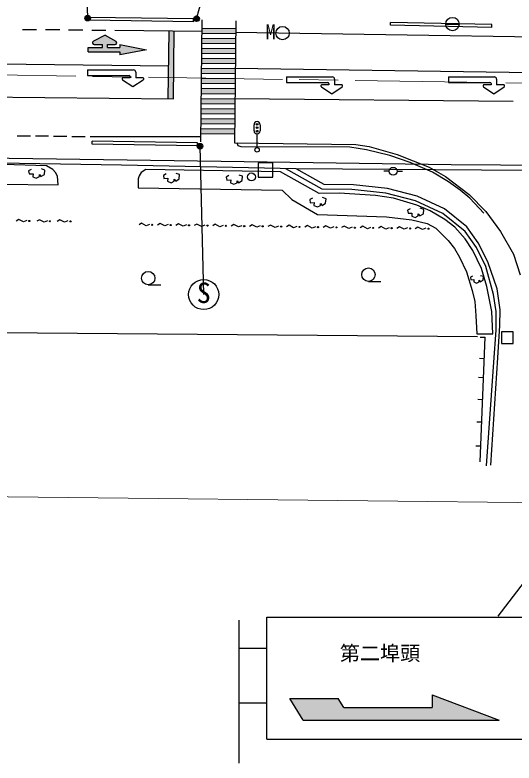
# Model space of a CAD drawing. Units: millimetres at full size, sheet at 1:1000; details may follow other scales. Extents: x 40000 to 680000, y 20000 to 380000.
# Drawn here: x 207134 to 251821, y 238270 to 305261 of the extents above; entities that cross this region are included whole.
import ezdxf
from ezdxf.enums import TextEntityAlignment as Align

# ---------------------------------------------------------------- set-up
doc = ezdxf.new("R2010")
doc.units = ezdxf.units.MM
doc.header["$LTSCALE"] = 1000
doc.linetypes.add('CHAIN', pattern=[18.5, 12, -1.5, 3.5, -1.5])
for name, color, linetype, lineweight in [('M-BGD', 7, 'Continuous', 25), ('M-BGD-EXST', 7, 'Continuous', 25), ('M-BMK', 2, 'CHAIN', 13), ('M-BMK-ROW', 30, 'Continuous', 25), ('M-STR-HTXT', 7, 'Continuous', 13), ('M-STR-STRC', 7, 'Continuous', 25)]:
    doc.layers.add(name, color=color, linetype=linetype, lineweight=lineweight)
doc.styles.add('ＭＳ ゴシック', font='')
doc.styles.get('ＭＳ ゴシック').set_extended_font_data('MS Gothic')

msp = doc.modelspace()

# ---------------------------------------------------------------- hatches: boundary and pattern name
at = {"layer": 'M-BGD-EXST'}
for points in [[(213432, 304861, 1), (213871, 305100, 0.41421), (213532, 305200, 0.41421)], [(223177, 304802, 1), (223617, 305042, 0.41421), (223277, 305142, 0.41421)], [(223479, 293391, 1), (223918, 293630, 0.41421), (223579, 293730, 0.41421)]]:
    msp.add_hatch(color=256, dxfattribs=at).paths.add_polyline_path(points)
at = {"layer": 'M-STR-STRC'}
for points in [[(221385, 303803), (220935, 303808), (220888, 299651), (221338, 299644)], [(226896, 304061), (223850, 304092), (223845, 303642), (226891, 303611)], [(214964, 302623), (214964, 302348), (213699, 302348), (213699, 301951), (216510, 301951), (216510, 301676), (218908, 302149), (216510, 302623), (216510, 302348), (215431, 302348), (215431, 302623), (216101, 302623, 0.77336), (216174, 302904), (215198, 303448), (214152, 302906, 0.78564), (214221, 302623)], [(226887, 303161), (223840, 303192), (223836, 302742), (226882, 302711)], [(226877, 302261), (223831, 302292), (223827, 301842), (226873, 301811)], [(226868, 301361), (223822, 301392), (223817, 300942), (226864, 300911)], [(226859, 300461), (223813, 300492), (223808, 300042), (226854, 300011)], [(221338, 299644), (220888, 299651), (220866, 297753), (221316, 297748)], [(226850, 299561), (223804, 299592), (223799, 299142), (226845, 299111)], [(226841, 298661), (223794, 298692), (223790, 298242), (226836, 298211)], [(226831, 297761), (223785, 297792), (223780, 297342), (226827, 297311)], [(226822, 296861), (223776, 296892), (223771, 296442), (226818, 296411)], [(226813, 295961), (223767, 295992), (223762, 295542), (226808, 295511)], [(226804, 295061), (223757, 295092), (223753, 294642), (226799, 294611)], [(232952, 242114), (250499, 242114), (244499, 244364), (244499, 243239), (236571, 243239), (236065, 244056), (231749, 244056)]]:
    msp.add_hatch(color=256, dxfattribs=at).paths.add_polyline_path(points)
h = msp.add_hatch(color=256, dxfattribs=at)
edge = h.paths.add_edge_path()
edge.add_line((217449, 299743), (217449, 299643))
h = msp.add_hatch(color=256, dxfattribs=at)
edge = h.paths.add_edge_path()
edge.add_line((235251, 299112), (235251, 299012))
h = msp.add_hatch(color=256, dxfattribs=at)
edge = h.paths.add_edge_path()
edge.add_line((249763, 299112), (249763, 299012))

# ---------------------------------------------------------------- linework, layer by layer
at = {"layer": 'M-BGD'}
for p, q in [((213816, 304798), (213820, 305048)), ((223131, 304905), (213820, 305048)), ((223127, 304655), (223131, 304905)), ((223127, 304655), (213816, 304798)), ((240750, 304345), (240755, 304595)), ((249820, 304152), (240750, 304345)), ((249825, 304402), (240755, 304595)), ((245708, 304448), (246908, 304448)), ((249820, 304152), (249825, 304402)), ((214052, 293698), (214056, 293948)), ((223486, 293554), (214052, 293698)), ((223490, 293804), (214056, 293948)), ((223486, 293554), (223490, 293804)), ((240649, 291264), (240172, 291264)), ((241349, 291264), (241826, 291264)), ((198341, 290203), (210995, 290055)), ((238782, 281407), (239905, 281407)), ((219065, 281099), (220187, 281099)), ((248797, 265255), (249248, 276401)), ((248798, 276419), (249248, 276401)), ((248721, 274518), (249171, 274500)), ((248653, 272827), (249103, 272809)), ((248573, 270846), (249022, 270828)), ((248491, 268830), (248941, 268811)), ((248404, 266688), (248854, 266670))]:
    msp.add_line(p, q, dxfattribs=at)
for points in [[(68053, 294326), (84840, 294102), (101357, 293906), (119291, 293654), (147360, 293260), (169315, 292952), (198156, 292547), (225584, 292162), (246206, 291873), (268271, 291722), (277938, 291602)], [(277938, 291155), (232328, 291467), (216674, 291809), (191097, 292230), (158739, 292747), (124330, 293160), (102886, 293418), (77271, 293725), (68052, 293928)], [(249130, 287509), (247860, 288861), (246992, 289557), (245960, 290326), (244516, 291181), (242516, 292063), (240700, 292675), (238600, 293187), (237126, 293415), (227388, 293458), (227129, 293535), (227017, 293805)], [(210995, 290055), (210946, 290837), (210767, 291147), (210518, 291437), (209972, 291761), (198372, 292110)], [(208596, 291435), (208358, 291299), (208401, 291028), (208757, 291037), (208731, 290774), (209045, 290647), (209325, 290791), (209325, 290969), (209461, 290782), (209774, 290986), (209808, 291376), (209503, 291477)], [(249367, 264900), (250005, 274164), (250233, 277023), (250214, 278705), (249972, 280217), (249307, 282736), (248449, 284441), (247451, 285855), (245454, 287491), (243005, 288613), (240349, 289300), (237288, 289629), (234652, 289660), (231382, 291488)], [(249744, 264931), (250360, 274570), (250559, 277460), (250586, 278870), (250313, 280745), (249463, 283157), (248605, 284862), (247607, 286276), (245610, 287912), (243161, 289034), (240505, 289721), (237444, 290049), (234808, 290081), (232328, 291467)], [(220667, 291031), (220430, 290895), (220472, 290624), (220829, 290633), (220803, 290370), (221117, 290243), (221397, 290387), (221397, 290565), (221532, 290378), (221846, 290582), (221880, 290972), (221575, 291073)], [(226291, 290884), (226053, 290748), (226096, 290477), (226452, 290486), (226426, 290223), (226740, 290096), (227020, 290240), (227020, 290418), (227155, 290231), (227469, 290435), (227503, 290825), (227198, 290926)], [(233775, 288857), (233537, 288722), (233580, 288451), (233936, 288459), (233910, 288196), (234224, 288069), (234504, 288213), (234504, 288391), (234640, 288205), (234953, 288408), (234987, 288798), (234682, 288900)], [(242523, 287911), (242285, 287775), (242328, 287504), (242684, 287513), (242658, 287250), (242972, 287123), (243252, 287267), (243252, 287445), (243387, 287258), (243701, 287462), (243735, 287851), (243430, 287953)], [(208194, 286845), (207898, 286724), (207480, 286943), (207245, 286799)], [(210034, 286830), (209738, 286709), (209320, 286929), (209085, 286785)], [(211874, 286816), (211578, 286695), (211160, 286914), (210925, 286770)], [(219191, 286508), (218894, 286389), (218478, 286611), (218242, 286469)], [(220840, 286485), (220543, 286366), (220127, 286588), (219891, 286445)], [(222490, 286462), (222192, 286343), (221776, 286565), (221541, 286422)], [(224139, 286439), (223842, 286319), (223426, 286541), (223190, 286399)], [(225789, 286416), (225491, 286296), (225075, 286518), (224839, 286376)], [(227438, 286392), (227141, 286273), (226725, 286495), (226489, 286353)], [(229087, 286369), (228790, 286250), (228374, 286472), (228138, 286330)], [(230737, 286346), (230440, 286227), (230024, 286449), (229788, 286306)], [(232386, 286323), (232089, 286204), (231673, 286425), (231437, 286283)], [(234036, 286300), (233738, 286180), (233322, 286402), (233087, 286260)], [(235685, 286276), (235388, 286157), (234972, 286379), (234736, 286237)], [(237335, 286253), (237037, 286134), (236621, 286356), (236386, 286214)], [(238984, 286230), (238687, 286111), (238271, 286333), (238035, 286191)], [(240633, 286207), (240336, 286088), (239920, 286310), (239684, 286167)], [(242283, 286184), (241986, 286064), (241570, 286286), (241334, 286144)], [(243932, 286161), (243635, 286041), (243219, 286263), (242983, 286121)], [(248105, 281879), (247915, 281770), (247949, 281553), (248234, 281560), (248213, 281350), (248464, 281248), (248688, 281364), (248688, 281506), (248797, 281357), (249048, 281519), (249075, 281831), (248831, 281913)]]:
    msp.add_lwpolyline(points, dxfattribs=at)
for points in [[(249910, 276697), (249841, 278705), (249375, 280944), (248902, 282544), (248130, 284180), (247436, 285206), (246510, 286254), (245622, 286947), (244307, 287717), (243104, 288216), (241021, 288846), (239402, 289095), (236170, 289289), (234375, 289280), (230922, 291208), (218841, 291413), (218439, 291168), (218244, 290848), (218175, 290578), (218156, 289769), (231047, 289576), (231913, 288728), (234228, 287407), (240412, 287184), (242662, 286910), (244036, 286572), (244821, 286169), (245926, 285075), (246482, 284334), (246951, 283561), (247563, 282250), (248077, 280600), (248306, 279609), (248415, 278353), (248479, 276717)], [(228911, 290732), (230211, 290732), (230211, 292032), (228911, 292032)]]:
    msp.add_lwpolyline(points, close=True, dxfattribs=at)
for centre, radius in [((246308, 304448), 600), ((240999, 291264), 350), ((228311, 290759), 350), ((208425, 286805), 50), ((210265, 286790), 50), ((212105, 286776), 50), ((219422, 286467), 50), ((221071, 286444), 50), ((222720, 286421), 50), ((224370, 286397), 50), ((226019, 286374), 50), ((227669, 286351), 50), ((229318, 286328), 50), ((230968, 286305), 50), ((232617, 286282), 50), ((234266, 286258), 50), ((235916, 286235), 50), ((237565, 286212), 50), ((239215, 286189), 50), ((240864, 286166), 50), ((242514, 286142), 50), ((244163, 286119), 50), ((219065, 281699), 600), ((238782, 282007), 600)]:
    msp.add_circle(centre, radius, dxfattribs=at)
at = {"layer": 'M-BGD-EXST'}
for p, q in [((213652, 304980), (213063, 322269)), ((223397, 304922), (225753, 313293)), ((223699, 293511), (224017, 280220)), ((251745, 276892), (250695, 276892)), ((250695, 276892), (250695, 275842)), ((251745, 275842), (251745, 276892)), ((250695, 275842), (251745, 275842))]:
    msp.add_line(p, q, dxfattribs=at)
for centre, radius in [((213652, 304980), 250), ((223397, 304922), 250), ((231097, 303638), 600), ((223699, 293511), 250), ((224036, 280223), 1350)]:
    msp.add_circle(centre, radius, dxfattribs=at)
at = {"layer": 'M-BMK'}
msp.add_lwpolyline([(568737, 294155), (544257, 294390), (495063, 295323), (483572, 295573), (468585, 295828), (452413, 296078), (436401, 296383), (426714, 296442), (413750, 296699), (393545, 297054), (368354, 297404), (340900, 297911), (310293, 298336), (268083, 298910), (191326, 300116), (168194, 300288), (123704, 300834), (68053, 301392)], dxfattribs=at)
at = {"layer": 'M-BMK-ROW'}
msp.add_line((248559, 276425), (112163, 277619), dxfattribs=at)
at = {"layer": 'M-STR-HTXT'}
msp.add_lwpolyline([(68099, 263021), (140283, 262766), (193109, 262249), (278969, 261313)], dxfattribs=at)
at = {"layer": 'M-STR-STRC'}
for p, q in [((223857, 304813), (223745, 293893)), ((226903, 304728), (226791, 293808)), ((209068, 303942), (207799, 303942)), ((211138, 303922), (209869, 303922)), ((213208, 303903), (211939, 303903)), ((215278, 303883), (214009, 303883)), ((223846, 303775), (216079, 303864)), ((220866, 297754), (220935, 303808)), ((221316, 297748), (221385, 303803)), ((223845, 303642), (226891, 303611)), ((223850, 304092), (226896, 304061)), ((215198, 303448), (214152, 302906)), ((215198, 303448), (216174, 302904)), ((223840, 303192), (226887, 303161)), ((213699, 302348), (214964, 302348)), ((213699, 301951), (213699, 302348)), ((214221, 302623), (214964, 302623)), ((214964, 302348), (214964, 302623)), ((215431, 302348), (215431, 302623)), ((215431, 302623), (216101, 302623)), ((215431, 302348), (216510, 302348)), ((216510, 302623), (216510, 302348)), ((216510, 302623), (218908, 302149)), ((218908, 302149), (216510, 301676)), ((223831, 302292), (226877, 302261)), ((223836, 302742), (226882, 302711)), ((213699, 301951), (216510, 301951)), ((216510, 301951), (216510, 301676)), ((223827, 301842), (226873, 301811)), ((193697, 301020), (220900, 300709)), ((223817, 300942), (226864, 300911)), ((223822, 301392), (226868, 301361)), ((213643, 300343), (217749, 300343)), ((213643, 300343), (213643, 299843)), ((217949, 300144), (217949, 299643)), ((223813, 300492), (226859, 300461)), ((226859, 300497), (270288, 299853)), ((213643, 299843), (217349, 299843)), ((216773, 299460), (217699, 298843)), ((217449, 299643), (216829, 299643)), ((217449, 299743), (217449, 299643)), ((217699, 298843), (218624, 299460)), ((218568, 299643), (217949, 299643)), ((223804, 299592), (226850, 299561)), ((223808, 300042), (226854, 300011)), ((231445, 299712), (235551, 299712)), ((231445, 299712), (231445, 299212)), ((235751, 299513), (235751, 299012)), ((245957, 299712), (250063, 299712)), ((245957, 299712), (245957, 299212)), ((250263, 299513), (250263, 299012)), ((223799, 299142), (226845, 299111)), ((231445, 299212), (235151, 299212)), ((234576, 298829), (235501, 298212)), ((235251, 299012), (234631, 299012)), ((235251, 299112), (235251, 299012)), ((235501, 298212), (236426, 298829)), ((236371, 299012), (235751, 299012)), ((245957, 299212), (249663, 299212)), ((249088, 298829), (250013, 298212)), ((249763, 299012), (249144, 299012)), ((249763, 299112), (249763, 299012)), ((250013, 298212), (250939, 298829)), ((250883, 299012), (250263, 299012)), ((223790, 298242), (226836, 298211)), ((223794, 298692), (226841, 298661)), ((223785, 297792), (226831, 297761)), ((251750, 297509), (226831, 297764)), ((223776, 296892), (226822, 296861)), ((223780, 297342), (226827, 297311)), ((223771, 296442), (226818, 296411)), ((223762, 295542), (226808, 295511)), ((223767, 295992), (226813, 295961)), ((228540, 294886), (228540, 295436)), ((229090, 295436), (229090, 294886)), ((223757, 295092), (226804, 295061)), ((208518, 294421), (207333, 294421)), ((210151, 294401), (208966, 294401)), ((211784, 294381), (210599, 294381)), ((213417, 294361), (212232, 294361)), ((223750, 294341), (213864, 294341)), ((223753, 294642), (226799, 294611)), ((228815, 293380), (228815, 294611)), ((279722, 289828), (250364, 251411)), ((229694, 240400), (229694, 251325)), ((229694, 251325), (252802, 251325)), ((227203, 238270), (227203, 251052)), ((227203, 248551), (229694, 248551)), ((232952, 242114), (231749, 244056)), ((231749, 244056), (236065, 244056)), ((236571, 243239), (236065, 244056)), ((244499, 244364), (250499, 242114)), ((244499, 244364), (244499, 243239)), ((227203, 243675), (229694, 243675)), ((236571, 243239), (244499, 243239)), ((232952, 242114), (250499, 242114)), ((229694, 240400), (252802, 240400))]:
    msp.add_line(p, q, dxfattribs=at)
for points in [[(226892, 303728), (269167, 303066), (271310, 304137), (273220, 305373), (273491, 305770)], [(68054, 301866), (106161, 301536), (139900, 301273), (179966, 300763), (185633, 300702), (193725, 299102), (204009, 297923), (221316, 297748)], [(226791, 293808), (237662, 293664), (238851, 293493), (241361, 292760), (244221, 291627), (245688, 290788), (247797, 289180), (249296, 287664), (250617, 285881), (251771, 283850), (252359, 281977)]]:
    msp.add_lwpolyline(points, dxfattribs=at)
for centre, radius in [((228818, 295473), 75), ((228818, 295163), 75), ((228818, 294853), 75), ((228815, 293180), 200)]:
    msp.add_circle(centre, radius, dxfattribs=at)
for centre, radius, start, end in [((214221, 302773), 150, 117.38135, 270), ((216101, 302773), 150, 270, 60.86817), ((217749, 300143), 200, 0.06435, 90), ((216829, 299543), 100, 90, 236.30993), ((217349, 299743), 100, 0, 90), ((218568, 299543), 100, 303.69007, 90), ((235551, 299512), 200, 0.06435, 90), ((250063, 299512), 200, 0.06435, 90), ((234631, 298912), 100, 90, 236.30993), ((235151, 299112), 100, 0, 90), ((236371, 298912), 100, 303.69007, 90), ((249144, 298912), 100, 90, 236.30993), ((249663, 299112), 100, 0, 90), ((250883, 298912), 100, 303.69007, 90), ((228815, 295436), 275, 90, 180), ((228815, 295436), 275, 0, 90), ((228815, 294886), 275, 180, 270), ((228815, 294886), 275, 270, 0)]:
    msp.add_arc(centre, radius, start, end, dxfattribs=at)

# ---------------------------------------------------------------- texts
at = {"layer": 'M-BGD-EXST', "style": 'ＭＳ ゴシック'}
msp.add_text('M', height=1320, dxfattribs=at).set_placement((229575, 302696), align=Align.BOTTOM_LEFT)
msp.add_text('S', height=1833, rotation=358.508, dxfattribs=at).set_placement((223381, 278931), align=Align.BOTTOM_LEFT)
at = {"layer": 'M-STR-STRC', "style": 'ＭＳ ゴシック'}
msp.add_text('第二埠頭', height=1320, dxfattribs=at).set_placement((239822, 248106), align=Align.MIDDLE_CENTER)

doc.saveas('drawing.dxf')
